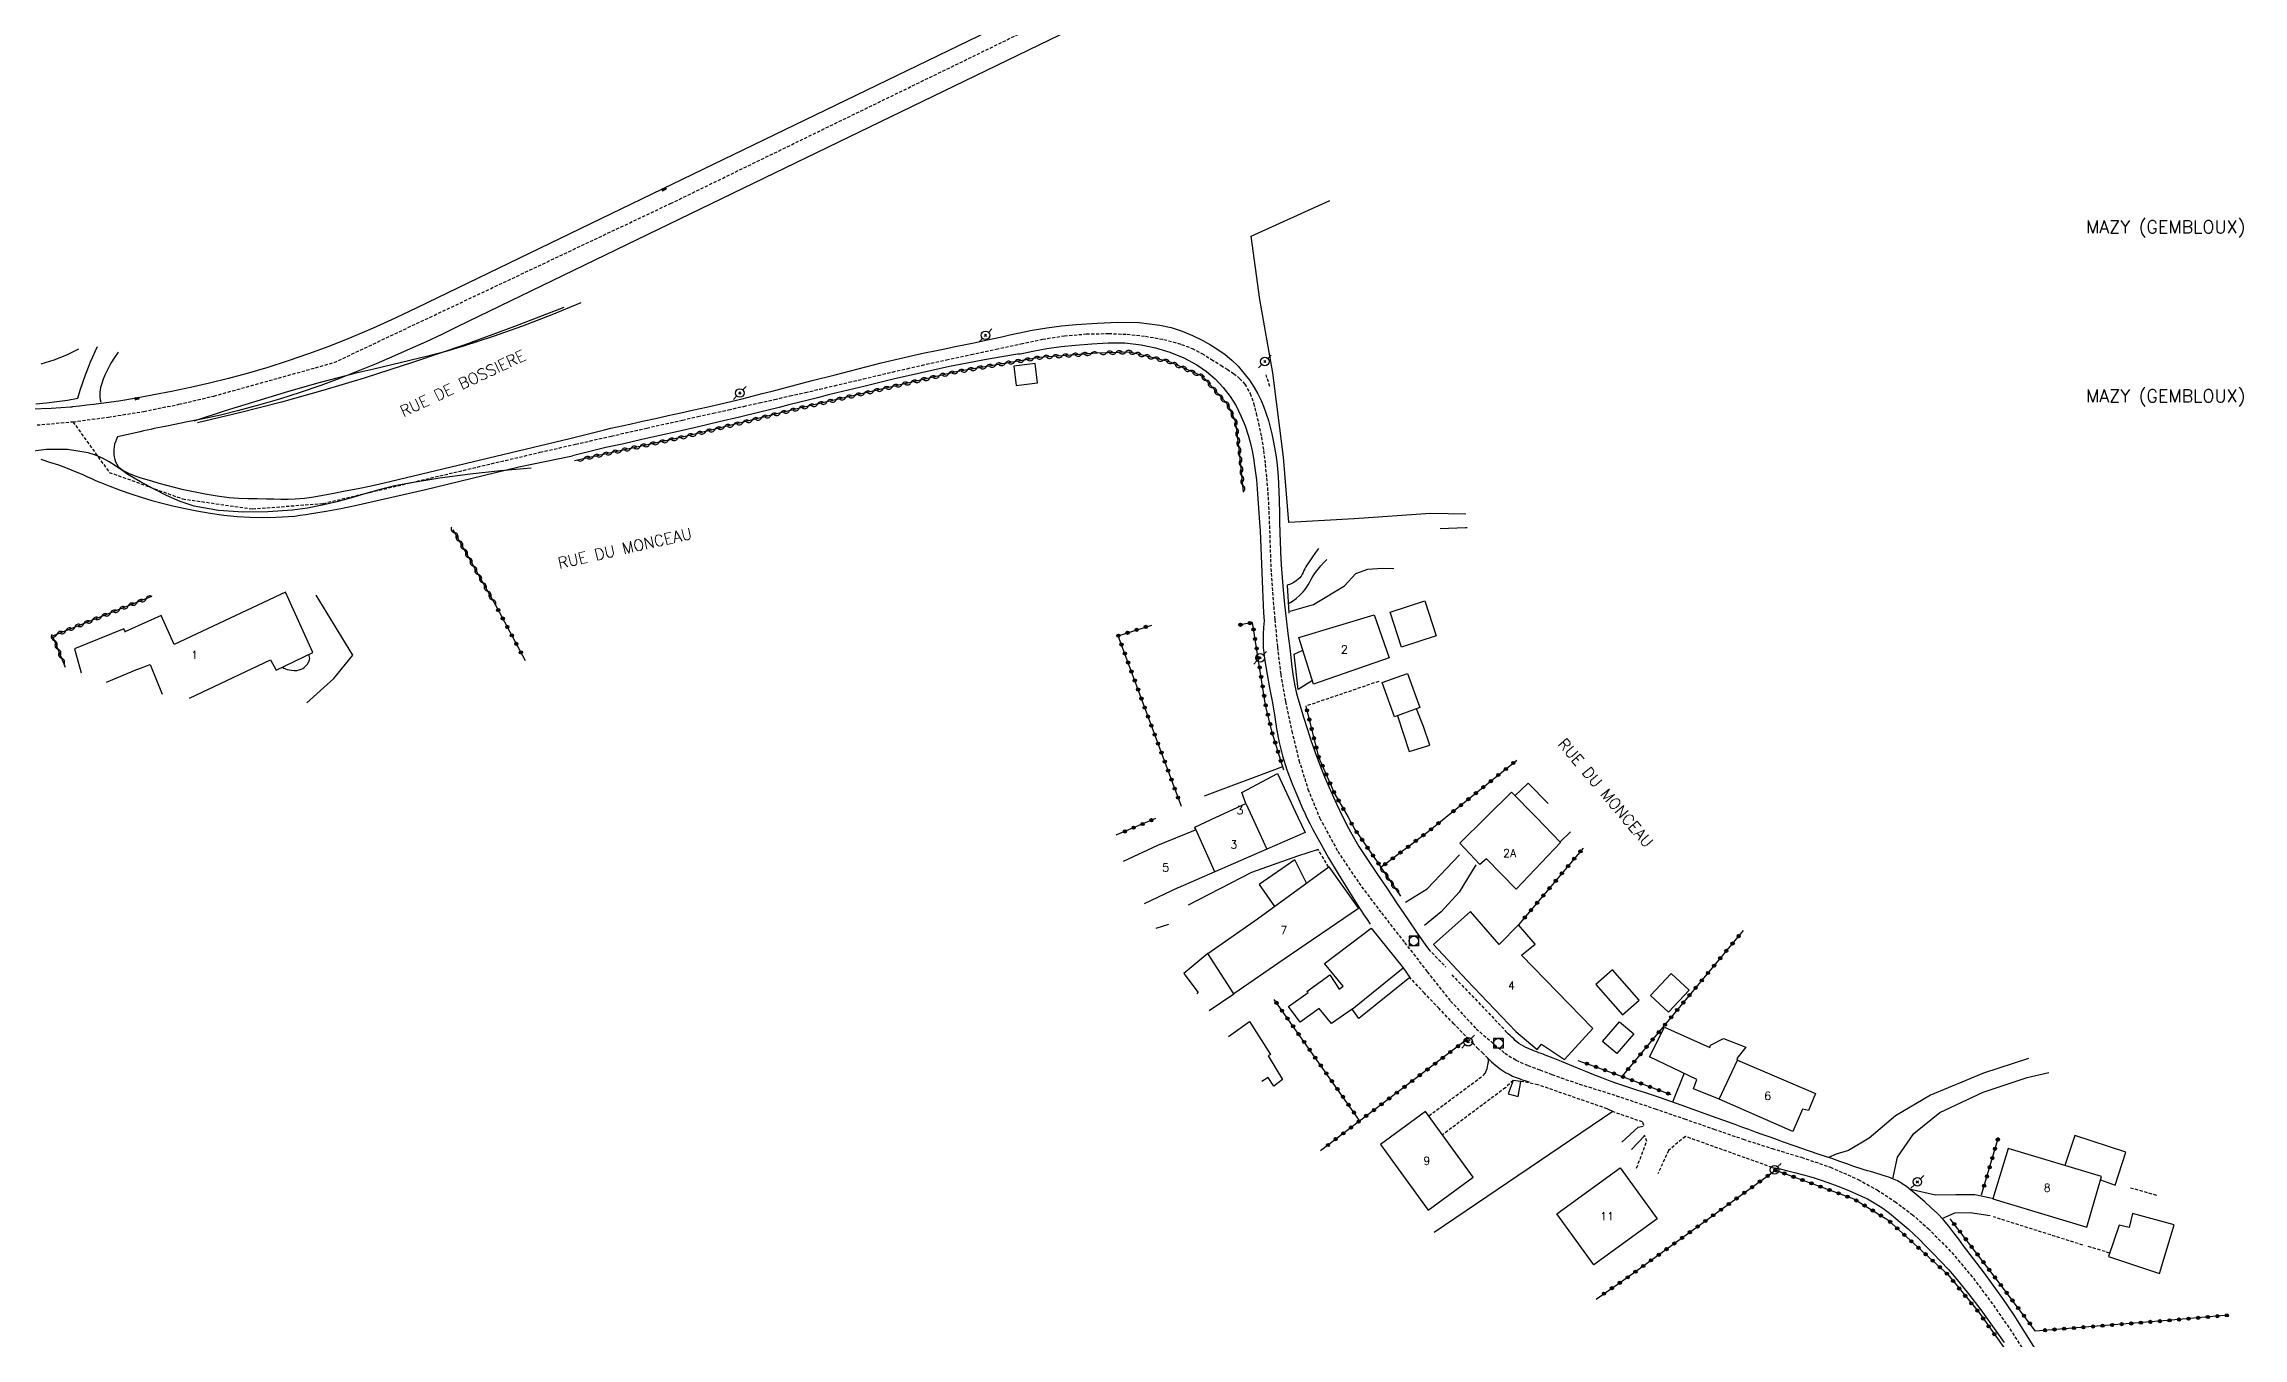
# Model space of a CAD drawing. Header units: millimetres. Extents: x 172000 to 173000, y 133000 to 134000.
# Drawn here: x 172201.3 to 172544.8, y 133589.7 to 133791.8 of the extents above; entities that cross this region are included whole.
import ezdxf
from ezdxf.enums import TextEntityAlignment as Align

# ---------------------------------------------------------------- set-up
doc = ezdxf.new("R2010")
doc.units = ezdxf.units.MM
doc.linetypes.add('DASHED', pattern=[0.75, 0.5, -0.25])
doc.layers.get('0').update_dxf_attribs({"linetype": 'CONTINUOUS'})
for name, color, linetype in [('W0001', 6, 'DASHED'), ('W0008', 7, 'CONTINUOUS'), ('W0014', 7, 'CONTINUOUS'), ('W0017', 7, 'CONTINUOUS'), ('W0071', 7, 'CONTINUOUS'), ('W0101', 7, 'CONTINUOUS'), ('W0104', 1, 'CONTINUOUS'), ('W0105', 7, 'CONTINUOUS'), ('W0112', 1, 'DASHED'), ('W0120', 7, 'CONTINUOUS'), ('W0211', 2, 'CONTINUOUS'), ('W0214', 2, 'CONTINUOUS'), ('W0300', 7, 'CONTINUOUS'), ('W0310', 3, 'CONTINUOUS'), ('W0322', 7, 'CONTINUOUS'), ('W0323', 7, 'CONTINUOUS'), ('W0330', 7, 'CONTINUOUS'), ('W0401', 7, 'CONTINUOUS'), ('W0420', 7, 'CONTINUOUS'), ('W0473', 7, 'CONTINUOUS'), ('W0510', 5, 'CONTINUOUS'), ('W0980', 7, 'CONTINUOUS'), ('W0989', 7, 'CONTINUOUS'), ('W0991', 7, 'CONTINUOUS'), ('W1102', 7, 'CONTINUOUS')]:
    doc.layers.add(name, color=color, linetype=linetype)
doc.styles.get("Standard").update_dxf_attribs({"font": 'romans.shx', "width": 0.85})

# ---------------------------------------------------------------- blocks, each defined once
blk = doc.blocks.new('T401')
for p, q in [((-0.3, 0.3), (0, 0.3)), ((-0.3, -0.25), (-0.3, 0.3)), ((-0.3, 0.15), (0, 0.15)), ((-0.3, 0), (0, 0)), ((0, 0.3), (0, -0.25)), ((-0.3, -0.15), (0, -0.15)), ((-0.3, -0.25), (-0.3, -0.3)), ((-0.3, -0.3), (0, -0.3)), ((0, -0.3), (0, -0.25))]:
    blk.add_line(p, q)
blk = doc.blocks.new('T473')
for p, q in [((-0.166667, 0.166667), (0.166667, -0.166667)), ((-0.166667, -0.166667), (0.166667, 0.166667)), ((0.500001, 0.500001), (1.000002, 1.000002)), ((-1.000002, -1.000002), (-0.500001, -0.500001))]:
    blk.add_line(p, q)
blk.add_ellipse((0, 0), major_axis=(0.471405, 0.471405), ratio=1, start_param=5.4977871438, end_param=11.780972451)
blk = doc.blocks.new('T420')
for p, q in [((0.75, 0.75), (-0.75, 0.75)), ((-0.75, 0.75), (-0.75, -0.75)), ((0.75, 0.75), (0.75, -0.75)), ((0.75, -0.75), (-0.75, -0.75))]:
    blk.add_line(p, q)
blk.add_ellipse((0, 0), major_axis=(-0.53, 0.53), ratio=1, start_param=3.926991, end_param=10.210176)
blk = doc.blocks.new('t323o')
at = {"color": 0, "linetype": 'Continuous'}
for radius in [0.25, 0.15]:
    blk.add_circle((0, 0), radius, dxfattribs=at)
blk = doc.blocks.new('t310o')
at = {"color": 0, "linetype": 'Continuous'}
for centre, start, end in [((-0.5, 0.38), 216.8699, 323.1304), ((0.5, -0.37), 36.8699, 143.1303)]:
    blk.add_arc(centre, 0.625, start, end, dxfattribs=at)
blk = doc.blocks.new('t322o')
at = {"color": 0, "linetype": 'Continuous'}
for radius in [0.25, 0.15]:
    blk.add_circle((0, 0), radius, dxfattribs=at)

msp = doc.modelspace()

# ---------------------------------------------------------------- linework, layer by layer
at = {"layer": 'W0001'}
for points in [[(172205.77, 133732.76), (172211.32, 133733.48), (172216.85, 133734.38), (172222.34, 133735.49), (172227.79, 133736.78), (172246.59, 133742.01), (172299.14, 133766.84), (172355.06, 133794.04)], [(172205.77, 133732.76), (172211.46, 133724.86), (172222.92, 133720.71), (172233.85, 133719.15), (172244.86, 133720.01), (172278.74, 133728), (172284.3, 133729.26), (172289.87, 133730.52), (172295.43, 133731.78), (172301, 133733.03), (172303.4, 133733.57), (172305.8, 133734.11), (172308.2, 133734.64), (172310.59, 133735.17), (172312.99, 133735.71), (172315.39, 133736.25), (172317.79, 133736.79), (172320.19, 133737.33), (172322.46, 133737.86), (172324.73, 133738.39), (172327, 133738.92), (172329.27, 133739.46), (172331.54, 133740), (172333.81, 133740.53), (172336.09, 133741.05), (172338.36, 133741.57), (172342.24, 133742.43), (172346.11, 133743.27), (172349.99, 133744.1), (172353.88, 133744.91), (172353.88, 133744.91), (172357.25, 133745.66), (172360.67, 133746.18), (172364.11, 133746.47), (172367.57, 133746.54), (172370.45, 133746.42), (172373.33, 133746.13), (172376.18, 133745.62), (172378.97, 133744.85), (172380.6, 133744.21), (172382.15, 133743.41), (172383.64, 133742.51), (172385.1, 133741.58), (172386.09, 133740.95), (172387.1, 133740.29), (172388.04, 133739.54), (172388.85, 133738.63), (172389.67, 133737.19), (172390.23, 133735.64), (172390.63, 133734.06), (172391, 133732.5), (172391.45, 133730.39), (172391.78, 133728.26), (172392.03, 133726.13), (172392.24, 133723.99), (172392.43, 133721.76), (172392.57, 133719.53), (172392.66, 133717.29), (172392.74, 133715.06), (172392.81, 133712.82), (172392.89, 133710.59), (172393.01, 133708.36), (172393.17, 133706.13), (172393.53, 133701.85), (172393.94, 133697.56), (172394.46, 133693.29), (172395.2, 133689.05), (172396.19, 133684.46), (172397.31, 133679.89), (172398.71, 133675.38), (172400.5, 133671)], [(172200.17, 133732.26), (172205.77, 133732.76)], [(172400.5, 133671), (172400.51, 133670.97), (172400.53, 133670.93), (172400.54, 133670.9), (172400.56, 133670.87), (172403.37, 133665.67), (172406.65, 133660.75), (172410.19, 133656.05), (172413.81, 133651.43), (172417.36, 133646.86), (172421, 133642.29), (172424.98, 133637.95), (172429.47, 133634.14), (172431.2, 133633.07), (172433.06, 133632.24), (172434.96, 133631.54), (172436.83, 133630.84), (172438.25, 133630.31), (172439.68, 133629.81), (172441.11, 133629.33), (172442.56, 133628.87), (172444, 133628.42), (172445.45, 133627.97), (172446.89, 133627.5), (172448.32, 133627.03), (172452.93, 133625.47), (172457.52, 133623.89), (172462.12, 133622.3), (172466.71, 133620.71), (172471.22, 133619.26), (172475.79, 133617.89), (172480.32, 133616.35), (172484.69, 133614.42), (172487.61, 133612.79), (172490.41, 133610.98), (172493.09, 133608.97), (172495.61, 133606.77), (172499.29, 133603.02), (172502.66, 133599), (172505.79, 133594.79), (172508.76, 133590.49), (172511.97, 133585.42)]]:
    msp.add_lwpolyline(points, dxfattribs=at)
at = {"layer": 'W0008'}
for points in [[(172447.82, 133841.67), (172259.52, 133750.55), (172256.12, 133748.94), (172252.7, 133747.38), (172249.24, 133745.9), (172245.75, 133744.51), (172242.6, 133743.35), (172239.43, 133742.27), (172236.23, 133741.26), (172233.01, 133740.31), (172230.08, 133739.52), (172227.12, 133738.8), (172224.15, 133738.13), (172221.17, 133737.5), (172218.44, 133736.96), (172215.7, 133736.45), (172212.95, 133736), (172210.19, 133735.6), (172209.06, 133735.46), (172207.94, 133735.33), (172206.81, 133735.2), (172205.69, 133735.09)], [(172439.28, 133831.59), (172265.83, 133747.59), (172263.39, 133746.41), (172260.94, 133745.26), (172258.47, 133744.13), (172255.99, 133743.04), (172253.15, 133741.83), (172250.29, 133740.65), (172247.41, 133739.51), (172244.5, 133738.45), (172241.28, 133737.34), (172238.03, 133736.31), (172234.77, 133735.34), (172231.48, 133734.45), (172228.81, 133733.8), (172226.12, 133733.23), (172223.42, 133732.7), (172220.73, 133732.15), (172220.17, 133732.03), (172219.61, 133731.92), (172219.05, 133731.8), (172218.49, 133731.69), (172217.94, 133731.57), (172217.38, 133731.46), (172216.82, 133731.34), (172216.27, 133731.21), (172212.75, 133730.4), (172212.57, 133730.03), (172212.42, 133729.64), (172212.3, 133729.24), (172212.22, 133728.83), (172212.18, 133728.44), (172212.16, 133728.05), (172212.18, 133727.66), (172212.24, 133727.28), (172212.33, 133726.89), (172212.45, 133726.5), (172212.62, 133726.12), (172212.85, 133725.78), (172213.2, 133725.44), (172213.61, 133725.17), (172214.04, 133724.94), (172214.46, 133724.73), (172215.34, 133724.36), (172216.24, 133724.06), (172217.14, 133723.79), (172218.05, 133723.52), (172219.22, 133723.17), (172220.4, 133722.84), (172221.59, 133722.53), (172222.78, 133722.25), (172224.62, 133721.85), (172226.46, 133721.49), (172228.31, 133721.19), (172230.17, 133720.95), (172231.63, 133720.83), (172233.1, 133720.78), (172234.56, 133720.76), (172236.03, 133720.73), (172237.15, 133720.7), (172238.27, 133720.67), (172239.39, 133720.66), (172240.52, 133720.71), (172241.97, 133720.85), (172243.41, 133721.06), (172244.84, 133721.32), (172246.27, 133721.57), (172248.31, 133721.95), (172250.34, 133722.35), (172252.36, 133722.78), (172254.38, 133723.24), (172283.43, 133730.17)], [(172288.84, 133731.51), (172289.83, 133731.74), (172290.81, 133731.96), (172291.8, 133732.18), (172292.78, 133732.41), (172294.78, 133732.85), (172296.78, 133733.29), (172298.77, 133733.73), (172300.77, 133734.16), (172302.77, 133734.6), (172304.77, 133735.05), (172306.76, 133735.5), (172308.75, 133735.97), (172310.32, 133736.35), (172311.89, 133736.75), (172313.45, 133737.15), (172315.01, 133737.56), (172316.57, 133737.97), (172318.14, 133738.38), (172319.7, 133738.78), (172321.27, 133739.18), (172324.85, 133740.11), (172328.44, 133741.04), (172332.03, 133741.95), (172335.63, 133742.81), (172337.22, 133743.17), (172338.81, 133743.51), (172340.41, 133743.84), (172342, 133744.17), (172343.6, 133744.49), (172345.2, 133744.82), (172346.79, 133745.15), (172348.39, 133745.49), (172349.64, 133745.76), (172350.89, 133746.04), (172352.14, 133746.32), (172353.39, 133746.61)], [(172353.39, 133746.61), (172355.65, 133747.07), (172357.92, 133747.45), (172360.21, 133747.74), (172362.51, 133747.94), (172365.76, 133748.16), (172369.03, 133748.31), (172372.32, 133748.25), (172375.59, 133747.87), (172377.34, 133747.47), (172379.04, 133746.9), (172380.69, 133746.22), (172382.3, 133745.45), (172383.49, 133744.79), (172384.65, 133744.07), (172385.76, 133743.27), (172386.8, 133742.39), (172387.8, 133741.42), (172388.72, 133740.37), (172389.56, 133739.26), (172390.33, 133738.1), (172390.89, 133737.11), (172391.38, 133736.09), (172391.81, 133735.04), (172392.2, 133733.98), (172392.54, 133732.96), (172392.82, 133731.92), (172393.07, 133730.87), (172393.3, 133729.82), (172393.51, 133728.72), (172393.7, 133727.61), (172393.85, 133726.5), (172393.98, 133725.39), (172394.07, 133724.2), (172394.13, 133723.01), (172394.17, 133721.82), (172394.2, 133720.63), (172394.23, 133719.84), (172394.25, 133719.05), (172394.26, 133718.26), (172394.27, 133717.48), (172394.28, 133716.69), (172394.3, 133715.9), (172394.32, 133715.11), (172394.35, 133714.32), (172394.43, 133712.37), (172394.54, 133710.42), (172394.67, 133708.46), (172394.82, 133706.51), (172395.04, 133704.23), (172395.3, 133701.96), (172395.58, 133699.69), (172395.86, 133697.42), (172396.03, 133695.95), (172396.19, 133694.47), (172396.38, 133693), (172396.64, 133691.54), (172396.93, 133690.3), (172397.27, 133689.08), (172397.64, 133687.86), (172398.02, 133686.65), (172398.59, 133684.84), (172399.17, 133683.03), (172399.79, 133681.24), (172400.46, 133679.46), (172401.32, 133677.32), (172402.22, 133675.19), (172403.16, 133673.08), (172404.16, 133671)], [(172353.64, 133743.35), (172350.9, 133742.91), (172348.17, 133742.43), (172345.45, 133741.93), (172342.73, 133741.38), (172338.32, 133740.42), (172333.91, 133739.4), (172329.52, 133738.33), (172325.13, 133737.26), (172323.62, 133736.89), (172322.12, 133736.52), (172320.62, 133736.14), (172319.12, 133735.76), (172317.62, 133735.38), (172316.12, 133735), (172314.61, 133734.62), (172313.11, 133734.26), (172309.92, 133733.49), (172306.72, 133732.73), (172303.52, 133731.98), (172300.32, 133731.24), (172297.49, 133730.6), (172294.67, 133729.97), (172291.84, 133729.34), (172289.01, 133728.72)], [(172353.53, 133743.33), (172355.73, 133743.8), (172357.94, 133744.2), (172360.17, 133744.51), (172362.41, 133744.73), (172364.95, 133744.94), (172367.51, 133745.09), (172370.09, 133745.08), (172372.65, 133744.8), (172374.92, 133744.32), (172377.15, 133743.65), (172379.3, 133742.77), (172381.36, 133741.67), (172382.85, 133740.63), (172384.22, 133739.45), (172385.46, 133738.13), (172386.58, 133736.71), (172387.5, 133735.26), (172388.25, 133733.71), (172388.88, 133732.13), (172389.43, 133730.52), (172389.76, 133729.38), (172390.01, 133728.23), (172390.2, 133727.07), (172390.38, 133725.9), (172390.65, 133723.7), (172390.85, 133721.48), (172391, 133719.27), (172391.15, 133717.05), (172391.23, 133715.75), (172391.3, 133714.45), (172391.35, 133713.14), (172391.41, 133711.84), (172391.46, 133710.53), (172391.5, 133709.23), (172391.56, 133707.92), (172391.61, 133706.61), (172391.67, 133705.37), (172391.73, 133704.13), (172391.79, 133702.89), (172391.86, 133701.65)], [(172199.33, 133734.78), (172202.36, 133734.87), (172205.38, 133735.08)], [(172205.38, 133735.08), (172205.69, 133735.09)], [(172283.43, 133730.17), (172288.84, 133731.51)], [(172289.01, 133728.72), (172283.83, 133727.43)], [(172200.77, 133726.9), (172202.14, 133726.47), (172203.51, 133726.01), (172204.87, 133725.52), (172205.51, 133725.27), (172206.15, 133725), (172206.79, 133724.73), (172207.42, 133724.45), (172208.05, 133724.16), (172208.68, 133723.88), (172209.32, 133723.61), (172209.96, 133723.35), (172211.57, 133722.72), (172213.18, 133722.1), (172214.81, 133721.52), (172216.45, 133720.98), (172218.09, 133720.49), (172219.73, 133720.04), (172221.39, 133719.63), (172223.06, 133719.27), (172225.14, 133718.85), (172227.23, 133718.48), (172229.34, 133718.18), (172231.45, 133717.96), (172233.45, 133717.85), (172235.46, 133717.82), (172237.46, 133717.86), (172239.46, 133717.96), (172240.37, 133718.04), (172241.27, 133718.16), (172242.17, 133718.29), (172243.06, 133718.43), (172245.35, 133718.82), (172247.62, 133719.23), (172249.89, 133719.69), (172252.15, 133720.19), (172260.66, 133722.14), (172275.42, 133725.7), (172283.83, 133727.43)], [(172391.86, 133701.66), (172391.75, 133700.63), (172391.7, 133699.59), (172391.69, 133698.56), (172391.74, 133697.52), (172391.96, 133695.4), (172392.32, 133693.29), (172392.73, 133691.2), (172393.13, 133689.11), (172393.48, 133686.98), (172393.82, 133684.83), (172394.21, 133682.69), (172394.73, 133680.58), (172395.42, 133678.39), (172396.23, 133676.24), (172397.11, 133674.12), (172398.03, 133672.02), (172398.15, 133671.77), (172398.27, 133671.51), (172398.39, 133671.25), (172398.51, 133671)], [(172398.51, 133671), (172398.98, 133670.04), (172399.47, 133669.09), (172399.98, 133668.14), (172400.49, 133667.2), (172401.93, 133664.67), (172403.42, 133662.17), (172404.95, 133659.69), (172406.5, 133657.22), (172406.98, 133656.49), (172407.46, 133655.76), (172407.95, 133655.03), (172408.45, 133654.32)], [(172404.16, 133671), (172404.45, 133670.43), (172404.75, 133669.86), (172405.05, 133669.29), (172405.35, 133668.73), (172406.68, 133666.45), (172408.12, 133664.24), (172409.6, 133662.06), (172411.07, 133659.88), (172412.66, 133657.49), (172414.27, 133655.11), (172415.89, 133652.73), (172417.52, 133650.37)], [(172426.7, 133633.46), (172427.37, 133632.82), (172428.07, 133632.22), (172428.81, 133631.66), (172429.59, 133631.15), (172430.13, 133630.85), (172430.69, 133630.58), (172431.26, 133630.34), (172431.84, 133630.12), (172432.2, 133629.99), (172432.57, 133629.87), (172432.93, 133629.77), (172433.3, 133629.68)], [(172446.46, 133624.97), (172445.47, 133625.46)], [(172471.23, 133616.32), (172472.47, 133616.07), (172473.7, 133615.79), (172474.93, 133615.49), (172476.15, 133615.16), (172477.61, 133614.73), (172479.06, 133614.27), (172480.5, 133613.77), (172481.92, 133613.23), (172483.33, 133612.65), (172484.73, 133612.05), (172486.1, 133611.38), (172487.43, 133610.64), (172488.52, 133609.93), (172489.56, 133609.16), (172490.56, 133608.35), (172491.55, 133607.52), (172492.47, 133606.72), (172493.36, 133605.89), (172494.23, 133605.04), (172495.09, 133604.18), (172496.33, 133602.92), (172497.55, 133601.65), (172498.75, 133600.36), (172499.9, 133599.03), (172501.89, 133596.58), (172503.81, 133594.08), (172505.67, 133591.53), (172507.49, 133588.96)], [(172512.39, 133587.92), (172510.72, 133590.59), (172509.01, 133593.23), (172507.25, 133595.83), (172505.77, 133597.92), (172504.24, 133599.98), (172502.69, 133602.01), (172501.13, 133604.05), (172500.37, 133605.08), (172499.61, 133606.11), (172498.82, 133607.13), (172497.99, 133608.11), (172497.05, 133609.09), (172496.07, 133610.02), (172495.06, 133610.93), (172494.04, 133611.81), (172493.43, 133612.33), (172492.82, 133612.83), (172492.19, 133613.32), (172491.54, 133613.77), (172491.3, 133613.93), (172491.05, 133614.07), (172490.79, 133614.21), (172490.53, 133614.33), (172490.18, 133614.49), (172489.81, 133614.64), (172489.45, 133614.78), (172489.08, 133614.91), (172488.59, 133615.07), (172488.1, 133615.22), (172487.6, 133615.37), (172487.1, 133615.51), (172486.61, 133615.66), (172486.11, 133615.8), (172485.62, 133615.95), (172485.12, 133616.1), (172484.01, 133616.47), (172482.9, 133616.85), (172481.8, 133617.24), (172480.69, 133617.65)]]:
    msp.add_lwpolyline(points, dxfattribs=at)
at = {"layer": 'W0014'}
msp.add_lwpolyline([(172480.69, 133617.65), (172478.73, 133618.3), (172476.77, 133618.97), (172474.82, 133619.64), (172472.86, 133620.32), (172471.8, 133620.7), (172470.74, 133621.08), (172469.69, 133621.46), (172468.63, 133621.84), (172467.57, 133622.22), (172466.51, 133622.61), (172465.46, 133622.99), (172464.4, 133623.37), (172461.93, 133624.26), (172459.47, 133625.15), (172457, 133626.04), (172454.53, 133626.91), (172453.46, 133627.28), (172452.38, 133627.63), (172451.3, 133627.99), (172450.22, 133628.34), (172449.14, 133628.69), (172448.06, 133629.05), (172446.98, 133629.42), (172445.91, 133629.8), (172444.64, 133630.28), (172443.36, 133630.78), (172442.1, 133631.29), (172440.83, 133631.8), (172439.57, 133632.32), (172438.31, 133632.84), (172437.04, 133633.35), (172435.78, 133633.86), (172435.45, 133633.98), (172435.12, 133634.1), (172434.78, 133634.23), (172434.45, 133634.35), (172434.12, 133634.47), (172433.79, 133634.6), (172433.47, 133634.73), (172433.14, 133634.88), (172432.76, 133635.05), (172432.38, 133635.23), (172432.01, 133635.43), (172431.66, 133635.66), (172431.37, 133635.89), (172431.1, 133636.13), (172430.85, 133636.39), (172430.58, 133636.64), (172430.32, 133636.89), (172430.06, 133637.14), (172429.8, 133637.39), (172429.54, 133637.64)], dxfattribs=at)
at = {"layer": 'W0017'}
for points in [[(172395.94, 133703.18), (172399.57, 133704.24), (172404.42, 133707.15), (172406.19, 133709.05), (172408.06, 133709.75), (172410.32, 133709.92), (172412.12, 133709.82)], [(172249.53, 133696.33), (172243.76, 133705.69)], [(172242.34, 133688.87), (172246.53, 133692.66), (172249.53, 133696.33)], [(172382.55, 133674.33), (172394.77, 133678.9)], [(172400.32, 133665.94), (172397.06, 133664.94), (172389.9, 133662.39), (172379.98, 133657.26)], [(172413.93, 133657.71), (172417.34, 133659.81), (172422.38, 133665.13)], [(172424.93, 133663.56), (172422.35, 133659.3), (172419.52, 133656.22), (172416.93, 133654.1)], [(172511.27, 133633.31), (172504.24, 133631.04), (172495.95, 133627.6), (172490.49, 133624.35), (172486.39, 133620.87), (172483.14, 133618.97), (172481.24, 133618.4), (172480.01, 133617.88)], [(172457.47, 133631.01), (172455.67, 133626.5)], [(172490.07, 133614.54), (172490.83, 133617.9), (172493.34, 133621.61), (172497.43, 133624.87), (172504.2, 133628.05), (172511.09, 133630.33), (172514.46, 133631.14)], [(172492.65, 133612.96), (172496.73, 133612.02), (172499.9, 133612.08), (172502.9, 133612.06), (172505.86, 133611.45)], [(172497.78, 133608.33), (172499.78, 133609.2), (172502.18, 133609.29), (172505.27, 133608.81)]]:
    msp.add_lwpolyline(points, dxfattribs=at)
at = {"layer": 'W0071'}
for points in [[(172206.56, 133736.47), (172206.93, 133737.69), (172207.33, 133738.9), (172207.75, 133740.11), (172208.2, 133741.3), (172208.53, 133742.11), (172208.87, 133742.92), (172209.24, 133743.72), (172209.62, 133744.51)], [(172212.87, 133743.62), (172212.27, 133742.78), (172211.72, 133741.9), (172211.22, 133740.99), (172210.78, 133740.05), (172210.51, 133739.41), (172210.27, 133738.76), (172210.08, 133738.09), (172209.97, 133737.4), (172209.96, 133737), (172209.98, 133736.6), (172210.05, 133736.2), (172210.16, 133735.82)]]:
    msp.add_lwpolyline(points, dxfattribs=at)
at = {"layer": 'W0101'}
for points in [[(172238.97, 133706.16), (172221.58, 133697.95), (172219.55, 133702.5), (172213.9, 133699.96), (172213.93, 133699.96), (172213.71, 133700.42), (172206.02, 133697.28), (172207.08, 133693.54)], [(172223.97, 133689.62), (172236.62, 133695.58), (172237.51, 133693.95), (172243.27, 133696.74), (172238.97, 133706.16)], [(172211.05, 133692.09), (172215.89, 133694.13), (172215.9, 133694.13), (172217.87, 133694.84), (172219.74, 133690.22)], [(172384.36, 133671), (172389.02, 133673.16)], [(172389.02, 133673.16), (172390.02, 133671)], [(172426.54, 133671), (172430.5, 133674.93)], [(172430.5, 133674.93), (172434.34, 133671)], [(172381.03, 133669.45), (172384.36, 133671)], [(172390.02, 133671), (172392.3, 133666.03)], [(172434.34, 133671), (172438.17, 133667.07), (172431.23, 133659.77), (172426.62, 133664.51), (172425.55, 133663.6), (172422.43, 133666.94), (172426.54, 133671)], [(172369.92, 133664.13), (172375.26, 133666.64), (172381.16, 133669.02), (172381.03, 133669.45)], [(172406.63, 133656.76), (172394.97, 133648.83), (172387.13, 133643.44), (172383.05, 133649.72), (172390.83, 133655.12), (172401.95, 133663.23)], [(172392.3, 133666.03), (172384.17, 133662.47)], [(172401.95, 133663.23), (172406.63, 133656.76)], [(172384.17, 133662.47), (172378.43, 133659.95), (172378.4, 133659.95), (172373.13, 133657.45)], [(172462.96, 133626.97), (172465.82, 133633.06)], [(172465.82, 133633.06), (172477.99, 133627.84), (172476.93, 133625.18), (172475.96, 133625.41), (172474.47, 133621.92)], [(172474.47, 133621.92), (172462.94, 133626.98)]]:
    msp.add_lwpolyline(points, dxfattribs=at)
for points in [[(172397.28, 133699.08), (172409.07, 133702.62), (172411.38, 133695.89), (172399.59, 133691.79)], [(172418.32, 133651.12), (172423.54, 133645.58), (172431.18, 133637.55), (172434.5, 133634.71), (172435.2, 133635.58), (172438.79, 133633.19), (172443.2, 133638.02), (172432.07, 133649.46), (172434.21, 133651.2), (172431.62, 133654.19), (172428.59, 133651.15), (172424.08, 133656.26)], [(172424.54, 133614.78), (172417.1, 133625.04), (172410.02, 133619.9), (172417.47, 133609.65)], [(172522.67, 133614.88), (172508.08, 133619.29), (172505.7, 133611.43), (172520.37, 133606.98)], [(172453.28, 133608.29), (172443.36, 133601.11), (172437.6, 133609.07), (172447.51, 133616.25)]]:
    msp.add_lwpolyline(points, close=True, dxfattribs=at)
at = {"layer": 'W0104'}
for points in [[(172356.1, 133741.84), (172352.77, 133741.44), (172353.13, 133738.43), (172356.46, 133738.82)], [(172416.98, 133704.81), (172418.76, 133699.35), (172413.32, 133697.58), (172411.54, 133703.04)], [(172414.28, 133693.47), (172416.21, 133688.12), (172412.24, 133686.68), (172410.31, 133692.04)], [(172443.67, 133644.86), (172447.84, 133640.13), (172450.43, 133642.42), (172446.27, 133647.15)], [(172455.06, 133640.54), (172458.26, 133644.01), (172455.44, 133646.61), (172452.24, 133643.14)], [(172449.61, 133637.19), (172446.95, 133634.08), (172444.74, 133635.97), (172447.39, 133639.07)], [(172523.77, 133602.38), (172531.72, 133599.72), (172534.04, 133607.34), (172527.53, 133609.11), (172526.99, 133606.95), (172525.43, 133607.28)]]:
    msp.add_lwpolyline(points, close=True, dxfattribs=at)
for points in [[(172238.51, 133694.43), (172238.75, 133694.29), (172239, 133694.17), (172239.27, 133694.08), (172239.54, 133694.01), (172239.93, 133693.95), (172240.33, 133693.91), (172240.74, 133693.93), (172241.14, 133694), (172241.41, 133694.1), (172241.67, 133694.24), (172241.91, 133694.4), (172242.13, 133694.6), (172242.23, 133694.7), (172242.33, 133694.81), (172242.42, 133694.92), (172242.5, 133695.04), (172242.58, 133695.17), (172242.65, 133695.3), (172242.7, 133695.44), (172242.74, 133695.58), (172242.77, 133695.8), (172242.76, 133696.02), (172242.71, 133696.23), (172242.63, 133696.43)], [(172397.2, 133690.96), (172396.56, 133696.46)], [(172396.58, 133696.46), (172397.92, 133697.07)], [(172399.43, 133692.33), (172397.17, 133690.95)], [(172412.72, 133686.86), (172414.52, 133681.26), (172417.76, 133682.25), (172416.75, 133685.17), (172415.65, 133687.91)], [(172389.02, 133673.16), (172388.37, 133674.88), (172393.96, 133677.83)], [(172393.96, 133677.83), (172397.14, 133671)], [(172431.05, 133674.36), (172433.13, 133676.34), (172436.25, 133673.16)], [(172397.14, 133671), (172398.26, 133668.59), (172392.3, 133666.03)], [(172439.72, 133668.7), (172438.09, 133667.15)], [(172398.47, 133660.69), (172396.68, 133664.35), (172391.08, 133660.51), (172393.46, 133657.04)], [(172414.63, 133645.95), (172406.65, 133639.58), (172405.62, 133641.05), (172402.38, 133638.79), (172400.45, 133641.14), (172397.49, 133638.98), (172395.66, 133641.46), (172398.76, 133643.65), (172398.55, 133643.8), (172402.15, 133646.38), (172403.6, 133644.13), (172404.23, 133644.62), (172401.28, 133648.17), (172408.59, 133653.68)], [(172408.59, 133653.68), (172413.56, 133647.47), (172414.63, 133645.95)], [(172383.05, 133649.72), (172379.32, 133646.57), (172381.57, 133643.64), (172381.36, 133643.43)], [(172405.62, 133641.05), (172413.56, 133647.47)], [(172383.3, 133640.81), (172387.13, 133643.44)], [(172386.31, 133636.74), (172389.6, 133639.09)], [(172389.6, 133639.09), (172392.85, 133633.93), (172392.49, 133633.74), (172394.75, 133630.03), (172393.38, 133628.98), (172392.49, 133630.33), (172391.49, 133629.73)], [(172462.94, 133626.98), (172458.94, 133628.58), (172459.47, 133630.05), (172452.09, 133633.6), (172454.43, 133638.22), (172461.47, 133635.06), (172461.58, 133635.39), (172463.64, 133636.45), (172467.09, 133635.11), (172465.7, 133633.3), (172465.82, 133633.06)], [(172522.54, 133614.39), (172524.83, 133613.52), (172526.48, 133618.71), (172518.52, 133621.28), (172516.93, 133616.62)]]:
    msp.add_lwpolyline(points, dxfattribs=at)
at = {"layer": 'W0105'}
for points in [[(172430.75, 133629.89), (172430.01, 133627.81), (172431.56, 133627.4), (172431.98, 133629.75)], [(172431.98, 133629.75), (172430.75, 133629.9)], [(172447.73, 133620.25), (172450.32, 133622.62), (172451.07, 133622.77)], [(172451.32, 133621.32), (172449.23, 133619.09)]]:
    msp.add_lwpolyline(points, dxfattribs=at)
at = {"layer": 'W0112'}
for points in [[(172392.77, 133738.27), (172392.18, 133740.09)], [(172409.77, 133692.21), (172398.4, 133688.35)], [(172401.94, 133663.23), (172400.31, 133665.94)], [(172417.53, 133650.39), (172420.27, 133647.59)], [(172426.8, 133633.38), (172426.06, 133634.11), (172425.31, 133634.85), (172424.57, 133635.59), (172423.84, 133636.33), (172421.52, 133638.72), (172419.21, 133641.11), (172416.91, 133643.53), (172414.63, 133645.95)], [(172421.17, 133646.4), (172429.64, 133637.6)], [(172426.16, 133630.72), (172426.26, 133630.84), (172426.36, 133630.97), (172426.44, 133631.1), (172426.51, 133631.24), (172426.61, 133631.5), (172426.69, 133631.77), (172426.75, 133632.04), (172426.81, 133632.31), (172426.83, 133632.4), (172426.85, 133632.49), (172426.87, 133632.58), (172426.89, 133632.67), (172426.91, 133632.76), (172426.92, 133632.85), (172426.93, 133632.95), (172426.92, 133633.04), (172426.9, 133633.13), (172426.87, 133633.22), (172426.83, 133633.31), (172426.78, 133633.39)], [(172417.6, 133624.37), (172426.16, 133630.72)], [(172430.76, 133629.89), (172429.56, 133628.76), (172419.73, 133621.4)], [(172445.48, 133625.46), (172434.64, 133629.22), (172431.98, 133629.75)], [(172451.17, 133622.85), (172450.97, 133623.41), (172446.44, 133624.97)], [(172450.05, 133616.21), (172451.64, 133620.38), (172451.31, 133621.33)], [(172457.67, 133621.14), (172455.01, 133618.94), (172453.36, 133615.31)], [(172471.23, 133616.3), (172457.68, 133621.14)], [(172531.3, 133611.94), (172527.02, 133613.15)], [(172519.76, 133604.18), (172505.81, 133608.58)], [(172523.96, 133602.94), (172520.55, 133603.99)]]:
    msp.add_lwpolyline(points, dxfattribs=at)
at = {"layer": 'W0120'}
msp.add_lwpolyline([(172395.48, 133707.25), (172395.75, 133702.88)], dxfattribs=at)
at = {"layer": 'W0211'}
for points in [[(172285.1, 133751.33), (172280.59, 133749.46), (172276.03, 133747.7), (172271.43, 133746.07), (172266.78, 133744.56), (172264.01, 133743.74), (172261.22, 133743), (172258.42, 133742.31), (172255.61, 133741.65), (172252.81, 133741), (172250, 133740.34), (172247.2, 133739.64), (172244.41, 133738.9), (172239.45, 133737.48), (172234.5, 133735.99), (172229.57, 133734.45), (172224.66, 133732.84)], [(172206.67, 133744.12), (172204.77, 133743.16), (172202.8, 133742.36), (172200.77, 133741.73)]]:
    msp.add_lwpolyline(points, dxfattribs=at)
at = {"layer": 'W0214'}
msp.add_lwpolyline([(172199.99, 133735.58), (172201.64, 133735.71), (172203.28, 133735.9), (172204.92, 133736.15), (172206.54, 133736.47)], dxfattribs=at)
at = {"layer": 'W0300'}
for points in [[(172282.46, 133750.62), (172274.75, 133747.63), (172266.98, 133744.8), (172259.15, 133742.11), (172251.28, 133739.58), (172244.83, 133737.65), (172238.34, 133735.84), (172231.81, 133734.16), (172225.26, 133732.61)], [(172277.36, 133725.5), (172272.59, 133725.11), (172267.83, 133724.6), (172263.08, 133723.96), (172258.36, 133723.19), (172256.06, 133722.73), (172253.78, 133722.16), (172251.53, 133721.54), (172249.28, 133720.9), (172247.01, 133720.27), (172244.73, 133719.72), (172242.42, 133719.27), (172240.08, 133718.97), (172236.25, 133718.7), (172232.39, 133718.66), (172228.53, 133718.92), (172224.72, 133719.6), (172222.51, 133720.29), (172220.41, 133721.25), (172218.38, 133722.31), (172216.36, 133723.37), (172215.34, 133723.93), (172214.36, 133724.55), (172213.4, 133725.21), (172212.44, 133725.87), (172211.44, 133726.5), (172210.4, 133727.08), (172209.31, 133727.56), (172208.16, 133727.9), (172204.91, 133728.41), (172201.63, 133728.45), (172198.37, 133728.03)], [(172419.34, 133716.07), (172423.31, 133716.24), (172423.56, 133716.24)], [(172376.93, 133654.27), (172374.97, 133653.64)]]:
    msp.add_lwpolyline(points, dxfattribs=at)
at = {"layer": 'W0310'}
for points in [[(172365.76, 133743.47), (172356.77, 133742.8), (172344.01, 133740.6), (172319.77, 133734.97), (172301.69, 133730.49), (172284.13, 133726.68)], [(172388.66, 133721.79), (172388.04, 133728.06), (172387.45, 133732.69), (172386.23, 133735.34), (172382.29, 133739.81), (172377.1, 133742.11), (172370.9, 133743.65), (172365.73, 133743.47)], [(172272.05, 133703.69), (172265.18, 133715.87)], [(172218.07, 133705.45), (172202.57, 133699.29), (172204.59, 133694.45)], [(172410.16, 133663.09), (172413.17, 133658.65)]]:
    msp.add_lwpolyline(points, dxfattribs=at)
at = {"layer": 'W0322'}
msp.add_lwpolyline([(172471.76, 133615.89), (172483.99, 133611.38), (172489.29, 133608.14)], dxfattribs=at)
at = {"layer": 'W0323'}
for points in [[(172276.47, 133695.43), (172272.04, 133703.7)], [(172378.95, 133672.65), (172374.73, 133684.02), (172369.07, 133699.35), (172374.32, 133701.02)], [(172394.92, 133678.36), (172393.11, 133684.22), (172392.09, 133688.52), (172390.05, 133701.39), (172387.85, 133701.01)], [(172398.4, 133688.35), (172400.38, 133680.39), (172402.92, 133674.62), (172404.97, 133671)], [(172420.27, 133671), (172431.35, 133679.92)], [(172374.9, 133670.8), (172368.72, 133668.19)], [(172404.97, 133671), (172406.06, 133669.07), (172410.12, 133663.19), (172417.49, 133668.76), (172420.27, 133671)], [(172441.69, 133666.16), (172431.62, 133654.19)], [(172466.72, 133653.31), (172447.77, 133630.52)], [(172406.78, 133623.65), (172393.44, 133642.51)], [(172423.73, 133636.43), (172400.65, 133618.91)], [(172440.88, 133633.01), (172443.54, 133632.08), (172448.35, 133630.31), (172455.4, 133627.69)], [(172503.93, 133612.02), (172506.59, 133621.05)], [(172443.71, 133595.75), (172448.58, 133599.1), (172471.76, 133615.88)], [(172489.3, 133608.13), (172498.66, 133599.59), (172503.49, 133593.68), (172509.09, 133585.86), (172514.17, 133577.24), (172517.81, 133570.51), (172521.7, 133561.4)], [(172512.39, 133590.76), (172505.91, 133599.32), (172499.05, 133608.28)], [(172542.45, 133593.22), (172532.96, 133592.39), (172512.36, 133590.76)]]:
    msp.add_lwpolyline(points, dxfattribs=at)
at = {"layer": 'W0330'}
for points in [[(172389.85, 133761.72), (172402.13, 133767.29)], [(172423.39, 133718.34), (172417.86, 133718.43), (172405.93, 133717.6), (172395.72, 133717.03), (172394.88, 133727.24), (172393.25, 133740.39), (172391.19, 133751.86), (172389.85, 133761.72)], [(172446.36, 133625.02), (172418.41, 133606.13)]]:
    msp.add_lwpolyline(points, dxfattribs=at)
at = {"layer": 'W0510'}
for points in [[(172400.36, 133712.95), (172399.89, 133712.32), (172399.43, 133711.67), (172398.99, 133711.02), (172398.55, 133710.36), (172398.38, 133710.09), (172398.23, 133709.81), (172398.09, 133709.52), (172397.95, 133709.23), (172397.8, 133708.95), (172397.63, 133708.67), (172397.43, 133708.4), (172397.2, 133708.16), (172396.82, 133707.85), (172396.41, 133707.59), (172395.96, 133707.39), (172395.48, 133707.25)], [(172395.66, 133704.37), (172396.28, 133704.75), (172396.88, 133705.18), (172397.43, 133705.66), (172397.94, 133706.18), (172398.23, 133706.53), (172398.49, 133706.9), (172398.73, 133707.28), (172398.95, 133707.67), (172399.17, 133708.06), (172399.39, 133708.45), (172399.63, 133708.83), (172399.89, 133709.2), (172400.3, 133709.74), (172400.74, 133710.26), (172401.19, 133710.76), (172401.66, 133711.24)]]:
    msp.add_lwpolyline(points, dxfattribs=at)
at = {"layer": 'W1102'}
msp.add_lwpolyline([(172384.17, 133662.47), (172381.03, 133669.45)], dxfattribs=at)

# ---------------------------------------------------------------- block references
at = {"layer": 'W0310'}
for p, rotation in [((172348.46, 133741.37), 189.7458867766061), ((172349.94, 133741.62), 189.7458867766061), ((172351.42, 133741.88), 189.7458867766061), ((172352.9, 133742.13), 189.7458867766061), ((172354.38, 133742.38), 189.7458867766061), ((172355.85, 133742.64), 189.7458867766061), ((172357.34, 133742.84), 184.3007206149647), ((172358.84, 133742.95), 184.3007206149647), ((172360.33, 133743.06), 184.3007206149647), ((172361.83, 133743.18), 184.3007206149647), ((172363.32, 133743.29), 184.3007206149647), ((172364.82, 133743.4), 184.3007206149647), ((172367.23, 133743.53), 181.9974930590152), ((172368.73, 133743.58), 181.9974930590152), ((172370.23, 133743.63), 181.9974930590152), ((172371.71, 133743.45), 166.0398985035449), ((172373.16, 133743.09), 166.0398985035449), ((172374.62, 133742.73), 166.0398985035449), ((172376.07, 133742.37), 166.0398985035449), ((172377.5, 133741.93), 156.0917693457822), ((172378.88, 133741.32), 156.0917693457822), ((172332.34, 133737.89), 193.0779684738674), ((172333.8, 133738.23), 193.0779684738674), ((172335.26, 133738.57), 193.0779684738674), ((172336.72, 133738.91), 193.0779684738674), ((172338.18, 133739.25), 193.0779684738674), ((172339.64, 133739.59), 193.0779684738674), ((172341.11, 133739.93), 193.0779684738674), ((172342.57, 133740.27), 193.0779684738674), ((172344.03, 133740.61), 189.7458867766061), ((172345.51, 133740.86), 189.7458867766061), ((172346.98, 133741.11), 189.7458867766061), ((172380.25, 133740.71), 156.0917693457822), ((172381.62, 133740.11), 156.0917693457822), ((172382.8, 133739.23), 131.3740493555416), ((172383.79, 133738.11), 131.3740493555416), ((172317.74, 133734.47), 193.9101384851777), ((172319.19, 133734.83), 193.9101384851777), ((172320.65, 133735.18), 193.0779684738674), ((172322.11, 133735.52), 193.0779684738674), ((172323.57, 133735.86), 193.0779684738674), ((172325.03, 133736.2), 193.0779684738674), ((172326.49, 133736.54), 193.0779684738674), ((172327.96, 133736.87), 193.0779684738674), ((172329.42, 133737.21), 193.0779684738674), ((172330.88, 133737.55), 193.0779684738674), ((172384.78, 133736.98), 131.3740493555416), ((172385.77, 133735.86), 131.3740493555416), ((172386.57, 133734.6), 114.7559423285712), ((172304.63, 133731.22), 193.9101384851777), ((172306.09, 133731.58), 193.9101384851777), ((172307.54, 133731.95), 193.9101384851777), ((172309, 133732.31), 193.9101384851777), ((172310.46, 133732.67), 193.9101384851777), ((172311.91, 133733.03), 193.9101384851777), ((172313.37, 133733.39), 193.9101384851777), ((172314.82, 133733.75), 193.9101384851777), ((172316.28, 133734.11), 193.9101384851777), ((172387.19, 133733.24), 114.7559423285712), ((172387.56, 133731.81), 97.26360296750478), ((172288.53, 133727.63), 192.2617931995667), ((172289.99, 133727.95), 192.2617931995667), ((172291.46, 133728.27), 192.2617931995667), ((172292.92, 133728.59), 192.2617931995667), ((172294.39, 133728.91), 192.2617931995667), ((172295.86, 133729.23), 192.2617931995667), ((172297.32, 133729.55), 192.2617931995667), ((172298.79, 133729.86), 192.2617931995667), ((172300.25, 133730.18), 192.2617931995667), ((172301.72, 133730.5), 193.9101384851777), ((172303.18, 133730.86), 193.9101384851777), ((172387.75, 133730.32), 97.26360296750478), ((172387.94, 133728.83), 97.26360296750478), ((172388.11, 133727.34), 95.60200140862287), ((172285.6, 133727), 192.2617931995667), ((172287.06, 133727.32), 192.2617931995667), ((172388.26, 133725.85), 95.60200140862287), ((172388.4, 133724.35), 95.60200140862287), ((172388.55, 133722.86), 95.60200140862287), ((172265.41, 133715.45), 119.4374298454394), ((172266.15, 133714.14), 119.4374298454394), ((172266.89, 133712.83), 119.4374298454394), ((172267.63, 133711.53), 119.4374298454394), ((172268.36, 133710.22), 119.4374298454394), ((172269.1, 133708.91), 119.4374298454394), ((172269.84, 133707.61), 119.4374298454394), ((172213.03, 133703.45), 201.6788668735377), ((172214.43, 133704), 201.6788668735377), ((172215.82, 133704.56), 201.6788668735377), ((172217.21, 133705.11), 201.6788668735377), ((172270.57, 133706.3), 119.4374298454394), ((172271.31, 133704.99), 119.4374298454394), ((172204.67, 133700.12), 201.6788668735377), ((172206.06, 133700.68), 201.6788668735377), ((172207.46, 133701.23), 201.6788668735377), ((172208.85, 133701.79), 201.6788668735377), ((172210.24, 133702.34), 201.6788668735377), ((172211.64, 133702.89), 201.6788668735377), ((172203.27, 133699.57), 201.6788668735377), ((172202.86, 133698.6), 292.6168174351217), ((172203.44, 133697.22), 292.6168174351217), ((172204.01, 133695.83), 292.6168174351217), ((172410.65, 133662.37), 304.1846226271855), ((172411.49, 133661.13), 304.1846226271855), ((172412.33, 133659.89), 304.1846226271855)]:
    msp.add_blockref('t310o', p, dxfattribs=dict(at, rotation=rotation))
at = {"layer": 'W0322'}
for p, rotation in [((172473.16, 133615.37), 339.7731869853571), ((172474.57, 133614.85), 339.7731869853571), ((172475.98, 133614.34), 339.7731869853571), ((172477.38, 133613.82), 339.7731869853571), ((172478.79, 133613.3), 339.7731869853571), ((172480.2, 133612.78), 339.7731869853571), ((172481.61, 133612.26), 339.7731869853571), ((172483.01, 133611.74), 339.7731869853571), ((172484.38, 133611.14), 328.518029723469), ((172485.66, 133610.36), 328.518029723469), ((172486.94, 133609.57), 328.518029723469), ((172488.22, 133608.79), 328.518029723469)]:
    msp.add_blockref('t322o', p, dxfattribs=dict(at, rotation=rotation))
at = {"layer": 'W0323'}
for p, rotation in [((172272.22, 133703.36), 118.168092762742), ((172272.93, 133702.04), 118.168092762742), ((172273.64, 133700.72), 118.168092762742), ((172371.96, 133700.27), 17.60958890304181), ((172373.39, 133700.72), 17.60958890304181), ((172388.16, 133701.06), 189.7159913569035), ((172389.64, 133701.32), 189.7159913569035), ((172390.22, 133700.32), 99.03849537071872), ((172274.34, 133699.4), 118.168092762742), ((172275.05, 133698.07), 118.168092762742), ((172369.1, 133699.36), 17.60958890304181), ((172369.58, 133697.97), 110.2638249539808), ((172370.53, 133699.81), 17.60958890304181), ((172390.45, 133698.84), 99.03849537071872), ((172390.69, 133697.35), 99.03849537071872), ((172275.76, 133696.75), 118.168092762742), ((172370.1, 133696.57), 110.2638249539808), ((172370.62, 133695.16), 110.2638249539808), ((172371.14, 133693.75), 110.2638249539808), ((172390.92, 133695.87), 99.03849537071872), ((172391.16, 133694.39), 99.03849537071872), ((172371.66, 133692.34), 110.2638249539808), ((172372.18, 133690.94), 110.2638249539808), ((172391.4, 133692.91), 99.03849537071872), ((172391.63, 133691.43), 99.03849537071872), ((172391.87, 133689.95), 99.03849537071872), ((172372.7, 133689.53), 110.2638249539808), ((172373.21, 133688.12), 110.2638249539808), ((172373.73, 133686.72), 110.2638249539808), ((172392.11, 133688.47), 103.3510778234541), ((172392.45, 133687.01), 103.3510778234541), ((172398.56, 133687.7), 283.948096184331), ((172374.25, 133685.31), 110.2638249539808), ((172374.77, 133683.9), 110.3475852502167), ((172392.8, 133685.55), 103.3510778234541), ((172393.15, 133684.09), 107.153523086495), ((172398.93, 133686.25), 283.948096184331), ((172399.29, 133684.79), 283.948096184331), ((172399.65, 133683.34), 283.948096184331), ((172375.29, 133682.49), 110.3475852502167), ((172375.82, 133681.09), 110.3475852502167), ((172376.34, 133679.68), 110.3475852502167), ((172393.6, 133682.66), 107.153523086495), ((172394.04, 133681.22), 107.153523086495), ((172394.48, 133679.79), 107.153523086495), ((172400.01, 133681.88), 283.948096184331), ((172400.37, 133680.42), 283.948096184331), ((172376.86, 133678.28), 110.3475852502167), ((172377.38, 133676.87), 110.3475852502167), ((172400.97, 133679.05), 293.7006178178521), ((172401.57, 133677.68), 293.7006178178521), ((172402.18, 133676.3), 293.7006178178521), ((172427.28, 133676.64), 38.84026043380024), ((172428.45, 133677.59), 38.84026043380024), ((172429.62, 133678.53), 38.84026043380024), ((172430.79, 133679.47), 38.84026043380024), ((172377.9, 133675.46), 110.3475852502167), ((172378.42, 133674.06), 110.3475852502167), ((172402.78, 133674.93), 293.7006178178521), ((172403.49, 133673.61), 299.5810075204365), ((172422.61, 133672.88), 38.84026043380024), ((172423.78, 133673.82), 38.84026043380024), ((172424.95, 133674.76), 38.84026043380024), ((172426.11, 133675.7), 38.84026043380024), ((172371.48, 133669.36), 202.8824170607978), ((172372.87, 133669.94), 202.8824170607978), ((172374.25, 133670.53), 202.8824170607978), ((172404.23, 133672.3), 299.5810075204365), ((172405.54, 133669.99), 299.581007520179), ((172419.1, 133670.06), 38.84026043395129), ((172421.44, 133671.94), 38.84026043380024), ((172370.1, 133668.78), 202.8824170607978), ((172406.32, 133668.7), 304.6241550799124), ((172407.17, 133667.47), 304.6241550799124), ((172408.02, 133666.23), 304.6241550799124), ((172414.36, 133666.39), 37.06350146651019), ((172415.55, 133667.3), 37.06350146651019), ((172416.75, 133668.2), 37.06350146651019), ((172417.94, 133669.12), 38.84026043395129), ((172408.88, 133665), 304.6241550799124), ((172409.73, 133663.76), 304.6241550799124), ((172410.77, 133663.68), 37.06350146651019), ((172411.96, 133664.58), 37.06350146651019), ((172413.16, 133665.49), 37.06350146651019), ((172439.35, 133663.38), 229.9180304623151), ((172440.31, 133664.52), 229.9180304623151), ((172441.28, 133665.67), 229.9180304623151), ((172436.45, 133659.93), 229.9180304623151), ((172437.42, 133661.08), 229.9180304623151), ((172438.38, 133662.23), 229.9180304623151), ((172433.55, 133656.49), 229.9180304623151), ((172434.52, 133657.64), 229.9180304623151), ((172435.48, 133658.78), 229.9180304623151), ((172432.59, 133655.34), 229.9180304623151), ((172465.99, 133652.44), 230.2596987412032), ((172463.12, 133648.98), 230.2596987412032), ((172464.08, 133650.13), 230.2596987412032), ((172465.04, 133651.28), 230.2596987412032), ((172460.24, 133645.52), 230.2596987412032), ((172461.2, 133646.67), 230.2596987412032), ((172462.16, 133647.82), 230.2596987412032), ((172393.79, 133642.02), 125.2758786306307), ((172457.36, 133642.06), 230.2596987412032), ((172458.32, 133643.21), 230.2596987412032), ((172459.28, 133644.36), 230.2596987412032), ((172394.65, 133640.8), 125.2758786306307), ((172395.52, 133639.57), 125.2758786306307), ((172396.39, 133638.35), 125.2758786306307), ((172454.49, 133638.6), 230.2596987412032), ((172455.45, 133639.75), 230.2596987412032), ((172456.4, 133640.9), 230.2596987412032), ((172397.25, 133637.12), 125.2758786306307), ((172398.12, 133635.9), 125.2758786306307), ((172422.16, 133635.24), 217.2109994588612), ((172423.35, 133636.15), 217.2109994588612), ((172451.61, 133635.14), 230.2596987412032), ((172452.57, 133636.29), 230.2596987412032), ((172453.53, 133637.44), 230.2596987412032), ((172398.98, 133634.68), 125.2758786306307), ((172399.85, 133633.45), 125.2758786306307), ((172400.72, 133632.23), 125.2758786306307), ((172417.38, 133631.61), 217.2109994588612), ((172418.57, 133632.52), 217.2109994588612), ((172419.77, 133633.43), 217.2109994588612), ((172420.96, 133634.33), 217.2109994588612), ((172442.3, 133632.51), 340.6446386760769), ((172443.71, 133632.01), 339.8871162734092), ((172448.73, 133631.68), 230.2596987412032), ((172449.69, 133632.83), 230.2596987412032), ((172450.65, 133633.98), 230.2596987412032), ((172401.58, 133631), 125.2758786306307), ((172402.45, 133629.78), 125.2758786306307), ((172403.32, 133628.55), 125.2758786306307), ((172413.8, 133628.89), 217.2109994588612), ((172414.99, 133629.8), 217.2109994588612), ((172416.18, 133630.71), 217.2109994588612), ((172445.12, 133631.5), 339.8871162734092), ((172446.53, 133630.98), 339.8871162734092), ((172447.94, 133630.46), 339.8871162734092), ((172449.34, 133629.94), 339.6321366213546), ((172450.75, 133629.42), 339.6321366213546), ((172452.15, 133628.9), 339.6321366213546), ((172453.56, 133628.38), 339.6321366213546), ((172404.18, 133627.33), 125.2758786306307), ((172405.05, 133626.1), 125.2758786306307), ((172405.91, 133624.88), 125.2758786306307), ((172409.02, 133625.26), 217.2109994588612), ((172410.21, 133626.17), 217.2109994588612), ((172411.41, 133627.08), 217.2109994588612), ((172412.6, 133627.98), 217.2109994588612), ((172454.97, 133627.86), 339.6321366213546), ((172404.24, 133621.63), 217.2109994588612), ((172405.43, 133622.54), 217.2109994588612), ((172406.63, 133623.45), 217.2109994588612), ((172407.82, 133624.36), 217.2109994588612), ((172401.85, 133619.82), 217.2109994588612), ((172403.04, 133620.73), 217.2109994588612), ((172505.63, 133617.78), 73.59189687372768), ((172506.05, 133619.22), 73.59189687372768), ((172506.47, 133620.66), 73.59189687372768), ((172470.53, 133614.99), 35.90944343672881), ((172471.74, 133615.87), 35.90944343672881), ((172504.78, 133614.9), 73.59189687372768), ((172505.2, 133616.34), 73.59189687372768), ((172465.67, 133611.47), 35.90944343672881), ((172466.88, 133612.35), 35.90944343672881), ((172468.1, 133613.23), 35.90944343672881), ((172469.31, 133614.11), 35.90944343672881), ((172504.35, 133613.46), 73.59189687372768), ((172460.81, 133607.95), 35.90944343672881), ((172462.02, 133608.83), 35.90944343672881), ((172463.24, 133609.71), 35.90944343672881), ((172464.45, 133610.59), 35.90944343672881), ((172489.66, 133607.8), 317.6259367967139), ((172499.67, 133607.47), 127.3999007264994), ((172455.95, 133604.43), 35.90944343672881), ((172457.16, 133605.31), 35.90944343672881), ((172458.38, 133606.19), 35.90944343672881), ((172459.59, 133607.07), 35.90944343672881), ((172490.77, 133606.79), 317.6259367967139), ((172491.88, 133605.78), 317.6259367967139), ((172492.98, 133604.77), 317.6259367967139), ((172500.58, 133606.28), 127.3999007264994), ((172501.49, 133605.09), 127.3999007264994), ((172451.09, 133600.91), 35.90944343672881), ((172452.3, 133601.79), 35.90944343672881), ((172453.52, 133602.67), 35.90944343672881), ((172454.73, 133603.55), 35.90944343672881), ((172494.09, 133603.76), 317.6259367967139), ((172495.2, 133602.75), 317.6259367967139), ((172496.31, 133601.74), 317.6259367967139), ((172497.42, 133600.73), 317.6259367967139), ((172502.4, 133603.9), 127.3999007264994), ((172503.32, 133602.71), 127.3999007264994), ((172504.23, 133601.52), 127.3999007264994), ((172446.19, 133597.45), 34.50182595676196), ((172447.42, 133598.3), 34.50182595676196), ((172448.66, 133599.15), 35.90944343672881), ((172449.87, 133600.03), 35.90944343672881), ((172498.53, 133599.72), 317.6259367967139), ((172499.49, 133598.57), 309.2672192633821), ((172500.44, 133597.41), 309.2672192633821), ((172505.14, 133600.32), 127.3999007264994), ((172506.05, 133599.13), 127.1208888297509), ((172506.95, 133597.94), 127.1208888297509), ((172444.95, 133596.6), 34.50182595676196), ((172501.39, 133596.25), 309.2672192633821), ((172502.34, 133595.09), 309.2672192633821), ((172503.29, 133593.93), 309.2672192633821), ((172507.86, 133596.74), 127.1208888297509), ((172508.76, 133595.54), 127.1208888297509), ((172509.67, 133594.35), 127.1208888297509), ((172504.18, 133592.72), 305.5750626598233), ((172505.05, 133591.5), 305.5750626598233), ((172505.93, 133590.28), 305.5750626598233), ((172510.57, 133593.15), 127.1208888297509), ((172511.48, 133591.96), 127.1208888297509), ((172513.86, 133590.88), 184.530795091493), ((172515.35, 133591), 184.530795091493), ((172516.85, 133591.12), 184.530795091493), ((172518.35, 133591.23), 184.530795091493), ((172519.84, 133591.35), 184.530795091493), ((172521.34, 133591.47), 184.530795091493), ((172522.83, 133591.59), 184.530795091493), ((172524.33, 133591.71), 184.530795091493), ((172525.82, 133591.83), 184.530795091493), ((172527.32, 133591.95), 184.530795091493), ((172528.81, 133592.06), 184.530795091493), ((172530.31, 133592.18), 184.530795091493), ((172531.8, 133592.3), 184.530795091493), ((172533.3, 133592.42), 185.004540574704), ((172534.79, 133592.55), 185.004540574704), ((172536.29, 133592.68), 185.004540574704), ((172537.78, 133592.82), 185.004540574704), ((172539.28, 133592.95), 185.004540574704), ((172540.77, 133593.08), 185.004540574704), ((172542.26, 133593.21), 185.004540574704)]:
    msp.add_blockref('t323o', p, dxfattribs=dict(at, rotation=rotation))
at = {"layer": 'W0401'}
for p, rotation in [((172298.16, 133768.96), 296.1187023533531), ((172215.78, 133736.24), 280.2913098953577)]:
    msp.add_blockref('T401', p, dxfattribs=dict(at, rotation=rotation))
at = {"layer": 'W0420'}
for p in [(172415.25, 133651.69), (172428.44, 133635.7)]:
    msp.add_blockref('T420', p, dxfattribs=at)
at = {"layer": 'W0473'}
for p in [(172348.35, 133746.26), (172391.98, 133742.17), (172309.95, 133737.25), (172391.25, 133695.9), (172423.73, 133635.94), (172471.61, 133615.93), (172493.91, 133614.05)]:
    msp.add_blockref('T473', p, dxfattribs=at)

# ---------------------------------------------------------------- texts
at = {"layer": 'W0980'}
for p in [(172532.7, 133763.06), (172532.7, 133736.66)]:
    msp.add_text('MAZY (GEMBLOUX)', height=2, dxfattribs=at).set_placement(p, align=Align.MIDDLE)
at = {"layer": 'W0989'}
for s, rotation, p in [('RUE DE BOSSIERE', 25.0103, (172257.4, 133733.48)), ('RUE DU MONCEAU', 12.7617, (172281.77, 133709.79)), ('RUE DU MONCEAU', 310.2541, (172437.64, 133682.4))]:
    msp.add_text(s, height=1.75, rotation=rotation, dxfattribs=at).set_placement(p)
at = {"layer": 'W0991'}
for s, p in [('2', (172404.4, 133697.2)), ('1', (172224.77, 133696.34)), ('3', (172388.09, 133672.08)), ('3', (172387.12, 133666.73)), ('5', (172376.49, 133663.15)), ('2A', (172430.22, 133665.39)), ('7', (172394.94, 133653.34)), ('4', (172430.5, 133644.72)), ('6', (172470.53, 133627.49)), ('9', (172417.28, 133617.34)), ('8', (172514.19, 133613.14)), ('11', (172445.44, 133608.68))]:
    msp.add_text(s, height=1.25, dxfattribs=at).set_placement(p, align=Align.MIDDLE_CENTER)

doc.saveas('drawing.dxf')
